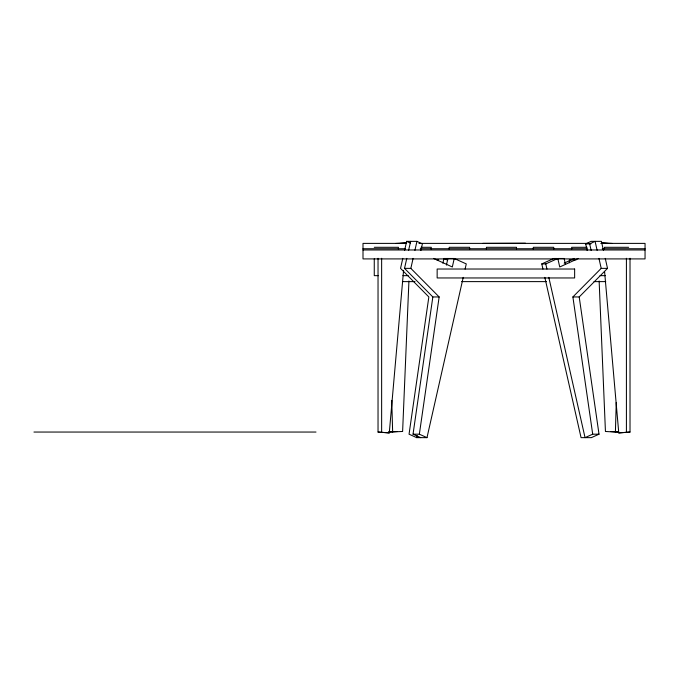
<?xml version="1.0" encoding="UTF-8"?>
<svg xmlns="http://www.w3.org/2000/svg" width="679" height="679" viewBox="0 0 679 679"><rect width="100%" height="100%" fill="white"/><g stroke="black" fill="none" stroke-linecap="round" stroke-linejoin="round"><path stroke-width="1.02" d="M599.133 280.987L605.439 431.479L615.403 432.048L616.252 402.494M408.928 280.987L402.613 431.479L388.481 432.048L397.444 431.53M378.033 258.283L378.033 432.048L389.279 432.913L403.572 270.42M420.674 437.641L413.036 434.187L432.837 296.952L404.523 268.375L406.789 258.368M463.231 277.355L426.989 437.641L419.35 434.187L439.152 296.952L410.837 268.375L404.523 268.375M402.8 258.368L400.534 268.375L428.848 296.952L409.047 434.187L416.685 437.641L426.989 437.641M404.608 250.364L406.645 241.359L416.948 241.359L422.38 243.888L420.878 250.517M408.597 250.364L410.634 241.359M410.837 268.375L413.104 258.368M414.911 250.364L416.948 241.359M442.861 263.206L443.93 258.478L454.243 258.478L466.269 263.919L465.098 269.088M446.426 265.099L447.919 258.478M454.243 258.478L452.316 266.991L433.575 258.419M416.685 437.641L417.152 435.57M548.81 277.355L585.052 437.641L592.699 434.187L572.889 296.952L601.204 268.375L607.518 268.375L605.252 258.368M572.889 296.952L579.204 296.952L607.518 268.375M587.174 250.517L585.671 243.888L591.103 241.359L601.407 241.359L603.444 250.364M564.173 263.129L574.485 258.419M578.474 258.419L559.734 266.991L557.807 258.478L545.772 263.919L546.943 269.088M542.954 269.088L541.783 263.919L553.818 258.478L556.975 258.478M579.204 296.952L599.014 434.187L591.367 437.641L581.063 437.641L544.821 277.355M604.573 271.481L618.773 432.913L630.019 432.048L630.019 258.283M630.019 432.048L618.773 432.913M395.781 243.447L406.348 242.836M399.956 243.447L406.297 243.082M482.811 243.371L525.461 243.192M406.585 243.388L363.002 243.388L363.002 258.911L645.05 258.911L645.05 243.388L600.813 243.388M418.943 243.388L588.854 243.388M585.671 243.888L590.934 243.888M374.265 247.3L398.412 247.3L398.412 249.159M420.988 247.3L431.258 247.3L431.258 249.159M587.072 247.3L571.667 247.3L571.667 249.159M628.661 247.3L604.514 247.3L604.514 249.159M363.002 248.743L405.55 248.743M420.259 248.743L587.25 248.743M602.281 248.743L645.05 248.743M363.002 249.974L645.05 249.974M557.807 258.478L564.122 258.478L565.403 264.148M436.665 259.768L438.659 259.768M576.395 259.768L569.392 259.768L569.392 262.748M541.783 263.919L545.992 263.919M378.5 275.649L374.265 275.649L374.265 258.852M402.885 275.649L408.181 275.649M600.041 275.649L605.345 275.649M402.392 281.615L415.005 281.615M461.593 281.615L546.459 281.615M594.006 281.615L605.761 281.615M432.837 296.952L439.152 296.952M33.95 432.048L315.998 432.048M378.033 432.048L389.279 432.913M615.403 432.048L618.535 432.048M413.036 434.187L419.35 434.187M592.699 434.187L599.014 434.187M601.704 242.836L612.271 243.447M601.755 243.082L608.095 243.447M610.608 431.53L618.577 431.988M443.93 258.478L447.639 260.15M406.645 241.359L410.26 243.048M597.13 250.364L595.093 241.359L589.661 243.888L591.163 250.517M598.937 258.368L601.204 268.375M391.741 400.381L392.649 432.048M626.411 258.283L626.411 432.048M553.716 249.159L553.716 247.3L533.312 247.3L533.312 249.159M516.498 249.159L516.498 247.3L486.427 247.3L486.427 249.159M469.613 249.159L469.613 247.3L449.209 247.3L449.209 249.159M381.64 258.283L381.64 432.048M574.638 269.02L437.149 269.02L437.149 277.957L574.638 277.957L574.638 269.02"/></g></svg>
